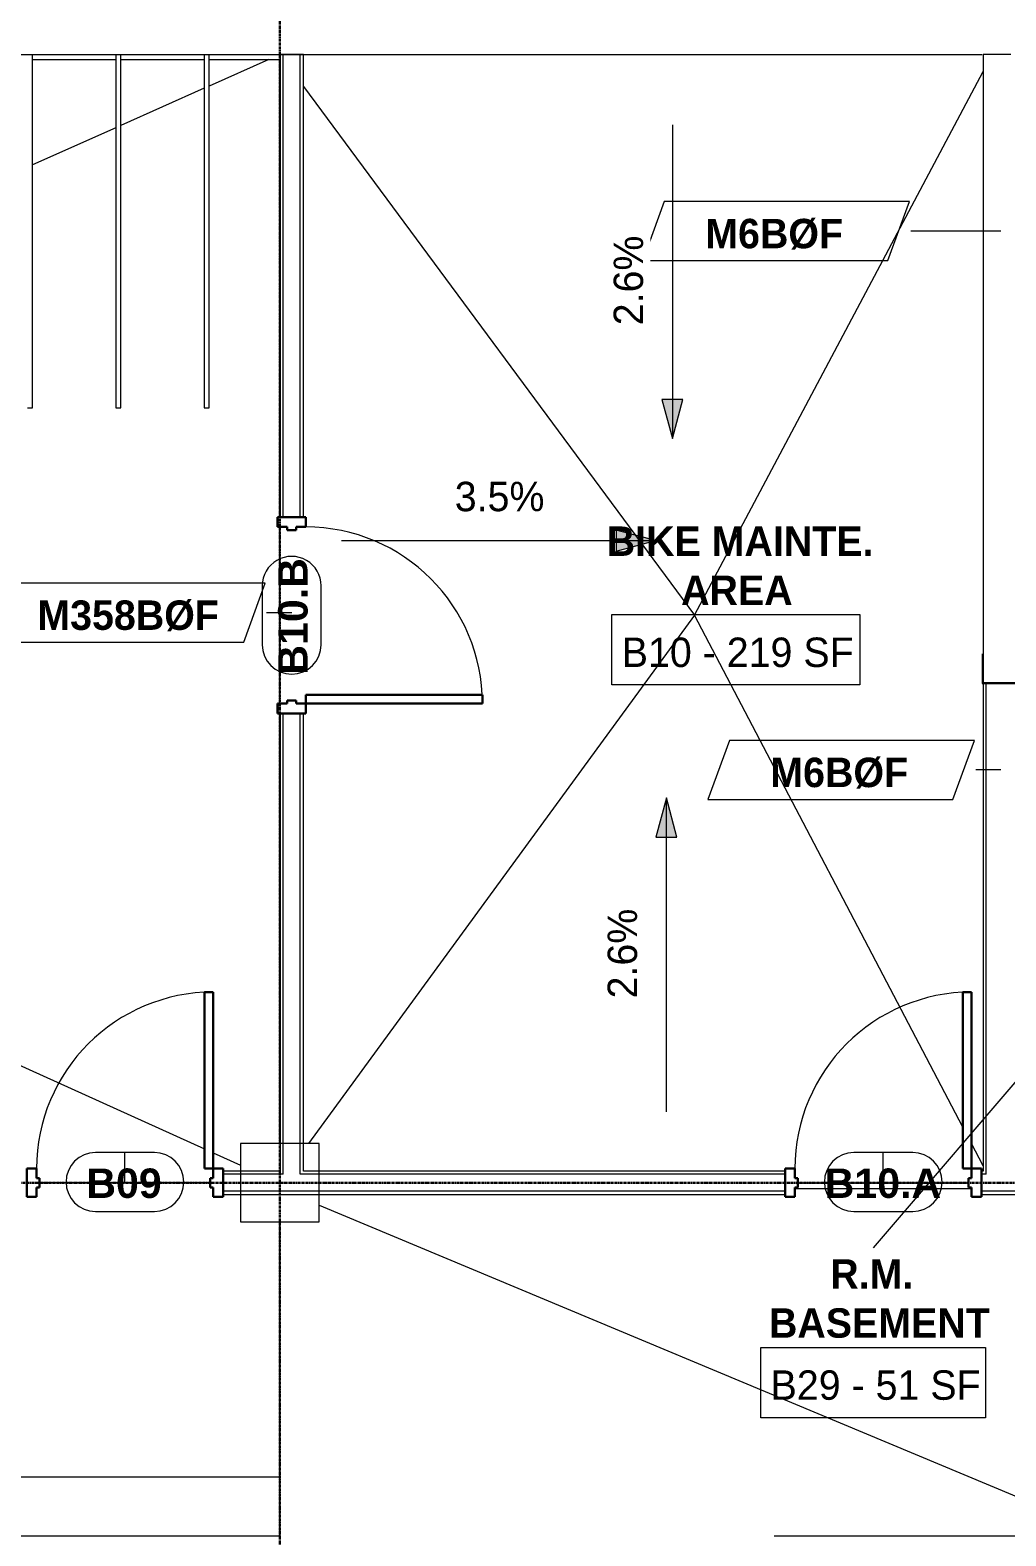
# Model space of a CAD drawing. Header units: inches. Extents: x -4110 to -1846, y 9754 to 12280.
# Drawn here: x -3205.2 to -3006.3, y 11775.2 to 12082.2 of the extents above; entities that cross this region are included whole.
import ezdxf

# ---------------------------------------------------------------- set-up
doc = ezdxf.new("R2010")
doc.units = ezdxf.units.IN
doc.header["$MEASUREMENT"] = 0
doc.linetypes.add('Grid Line 1_2_', pattern=[0.875, 0.5, -0.125, 0.125, -0.125])
for name, color, linetype, lineweight in [('0-1', 7, 'Continuous', 5), ('0-3', 8, 'Continuous', 9), ('A-AREA-IDEN', 2, 'Continuous', 9), ('A-DOOR-2', 250, 'Continuous', 9), ('A-DOOR-3', 8, 'Continuous', 9), ('A-DOOR-4', 31, 'Continuous', 30), ('A-DOOR-FRAM', 31, 'Continuous', 30), ('A-DOOR-IDEN', 31, 'Continuous', 9), ('A-FLOR-1', 8, 'Continuous', 9), ('A-FLOR-2', 250, 'Continuous', 9), ('A-GENM-1', 250, 'Continuous', 9), ('A-WALL', 113, 'Continuous', 18), ('A-WALL-IDEN', 211, 'Continuous', 9), ('G-ANNO-DIMS', 111, 'Continuous', 9), ('I-WALL-2', 2, 'Continuous', 9), ('S-COLS-1', 250, 'Continuous', 9), ('S-FNDN-1', 250, 'Continuous', 9), ('S-FNDN-2', 32, 'Continuous', 9), ('S-GRID-1', 1, 'Grid Line 1_2_', 30)]:
    doc.layers.add(name, color=color, linetype=linetype, lineweight=lineweight)
doc.styles.add('Arial_B', font='arialbd.ttf', dxfattribs={"height": 6})
doc.styles.add('Century Gothic', font='ufonts.com_century-gothic.ttf', dxfattribs={"height": 6})
doc.styles.add('Century Gothic_B', font='GOTHICB.TTF', dxfattribs={"height": 6})

# ---------------------------------------------------------------- blocks, each defined once
blk = doc.blocks.new('CTR - 1st Phase - Shell_rvt-1-ENLARGED FLOOR PLAN - BASEMENT')
at = {"layer": 'A-FLOR-1'}
for p, q in [((-3156.57, 12076.19), (-3168.71, 12070.77)), ((-3154.32, 11982.89), (-3154.32, 12076.19)), ((-3069.8, 11962.89), (-3010.95, 12073.77)), ((-3169.71, 12070.33), (-3186.71, 12062.75)), ((-3149.51, 12070.68), (-3069.8, 11962.89)), ((-3187.71, 12062.3), (-3204.71, 12054.72)), ((-3154.32, 11944.89), (-3154.32, 11980.89)), ((-3069.8, 11962.89), (-3148.48, 11855.19)), ((-3015.07, 11858.51), (-3069.8, 11962.89)), ((-3154.32, 11855.19), (-3154.32, 11942.89)), ((-3222.71, 11878.06), (-3169.64, 11854.1)), ((-3167.89, 11853.31), (-3162.32, 11850.8)), ((-3010.95, 11850.65), (-3013.32, 11855.18)), ((-3168.51, 11847.19), (-3203.26, 11847.19)), ((-3048.7, 11847.19), (-3013.95, 11847.19)), ((-3049.32, 11846), (-3013.32, 11846)), ((-3146.32, 11842.65), (-2985.07, 11775.19)), ((-3154.32, 11787.19), (-3154.32, 11839.19))]:
    blk.add_line(p, q, dxfattribs=at)
at = {"layer": 'A-FLOR-2'}
blk.add_line((-3017.11, 11775.19), (-2985.07, 11775.19), dxfattribs=at)
blk = doc.blocks.new('034100 - Precast Structural Concrete - Column - Corbels - 16_x16_-2331165-ENLARGED FLOOR PLAN - BASEMENT')
at = {"layer": 'S-COLS-1'}
for p, q in [((-8.91, 8.98), (-8.98, 8.98)), ((-8.98, 8.98), (-8.98, -7.02)), ((6.94, 8.98), (-8.91, 8.98)), ((7.02, 8.98), (6.94, 8.98)), ((7.02, -7.02), (7.02, 8.98)), ((-8.98, -7.02), (-8.91, -7.02)), ((-8.91, -7.02), (6.94, -7.02)), ((6.94, -7.02), (7.02, -7.02))]:
    blk.add_line(p, q, dxfattribs=at)
blk = doc.blocks.new('Floors 1 - Floors 1-1684033-ENLARGED FLOOR PLAN - BASEMENT')
at = {"layer": 'A-FLOR-2'}
blk.add_line((-3053.55, 11775.19), (-3017.11, 11775.19), dxfattribs=at)
blk = doc.blocks.new('CTR - 1st Phase - Structure_rvt-1-ENLARGED FLOOR PLAN - BASEMENT')
at = {"layer": 'S-FNDN-1'}
for p, q in [((-3819.32, 12077.19), (-3011.14, 12077.19)), ((-3011.14, 11955), (-3011.14, 11949)), ((-3011.14, 11949), (-2867.76, 11949)), ((-3154.32, 11787.19), (-3666.51, 11787.19)), ((-3154.32, 11775.19), (-3154.32, 11787.19)), ((-3755.32, 11775.19), (-3154.32, 11775.19))]:
    blk.add_line(p, q, dxfattribs=at)
at = {"layer": 'S-GRID-1'}
for p, q in [((-3154.32, 9772.61), (-3154.32, 12247.5)), ((-1846.46, 11847.19), (-4076.95, 11847.19))]:
    blk.add_line(p, q, dxfattribs=at)
at = {"layer": '0-3'}
for name, p in [('034100 - Precast Structural Concrete - Column - Corbels - 16_x16_-2331165-ENLARGED FLOOR PLAN - BASEMENT', (-3153.34, 11846.21)), ('Floors 1 - Floors 1-1684033-ENLARGED FLOOR PLAN - BASEMENT', (0, 0))]:
    blk.add_blockref(name, p, dxfattribs=at)
blk = doc.blocks.new('HOLLOW METAL - HM - METAL LEAF - 3-0 x 7-0-2191985-ENLARGED FLOOR PLAN - BASEMENT')
at = {"layer": 'A-DOOR-2'}
blk.add_arc((18, 3.125), 36, 90, 180, dxfattribs=at)
at = {"layer": 'A-DOOR-4'}
for p, q in [((18, 39.125), (16.25, 39.125)), ((16.25, 39.125), (16.25, 3.125)), ((18, 3.125), (18, 39.125)), ((16.25, 3.125), (18, 3.125))]:
    blk.add_line(p, q, dxfattribs=at)
at = {"layer": 'A-DOOR-FRAM'}
for p, q in [((-18, 3.125), (-20, 3.125)), ((-20, 3.125), (-20, -2.625)), ((-18, 1.1875), (-18, 3.125)), ((18, 3.125), (18, 1.1875)), ((20, 3.125), (18, 3.125)), ((20, -2.625), (20, 3.125)), ((-17.375, 1.1875), (-18, 1.1875)), ((-17.375, -0.6875), (-17.375, 1.1875)), ((18, 1.1875), (17.375, 1.1875)), ((17.375, 1.1875), (17.375, -0.6875)), ((-20, -2.625), (-18, -2.625)), ((-18, -2.625), (-18, -0.6875)), ((-18, -0.6875), (-17.375, -0.6875)), ((17.375, -0.6875), (18, -0.6875)), ((18, -0.6875), (18, -2.625)), ((18, -2.625), (20, -2.625))]:
    blk.add_line(p, q, dxfattribs=at)
blk = doc.blocks.new('Parking_Stall_Multiple - BIKE-2100173-ENLARGED FLOOR PLAN - BASEMENT')
at = {"layer": 'A-GENM-1'}
for p, q in [((1, 487), (1, 501.45)), ((72, 487), (0, 487)), ((0, 486), (72, 486)), ((72, 487), (1, 487)), ((1, 469), (1, 486)), ((1, 486), (72, 486)), ((72, 486), (72, 487)), ((72, 486), (72, 487)), ((72, 469), (0, 469)), ((0, 468), (72, 468)), ((72, 469), (1, 469)), ((1, 451), (1, 468)), ((1, 468), (72, 468)), ((72, 468), (72, 469)), ((72, 468), (72, 469)), ((72, 451), (0, 451)), ((72, 451), (1, 451)), ((72, 450), (72, 451)), ((72, 450), (72, 451))]:
    blk.add_line(p, q, dxfattribs=at)
blk = doc.blocks.new('Wall Tag - Arch Wall-633520-ENLARGED FLOOR PLAN - BASEMENT')
at = {"layer": 'A-WALL-IDEN'}
for p, q in [((-0.3561, 0.0937), (-0.4244, -0.0937)), ((0.4244, 0.0937), (-0.3561, 0.0937)), ((0.3561, -0.0937), (0.4244, 0.0937)), ((-0.4244, -0.0937), (0.3561, -0.0937))]:
    blk.add_line(p, q, dxfattribs=at)
blk = doc.blocks.new('Door Tag - Plans-594102-ENLARGED FLOOR PLAN - BASEMENT')
at = {"layer": 'A-DOOR-IDEN'}
for p, q in [((0.09375, 0.09375), (-0.09375, 0.09375)), ((-0.09375, -0.09375), (0.09375, -0.09375))]:
    blk.add_line(p, q, dxfattribs=at)
for centre, start, end in [((-0.09375, 0), 90, 270), ((0.09375, 0), 270, 90)]:
    blk.add_arc(centre, 0.09375, start, end, dxfattribs=at)

msp = doc.modelspace()

# ---------------------------------------------------------------- hatches: boundary and pattern name
at = {"layer": 'G-ANNO-DIMS'}
for points in [[(-3074.28, 11998.91), (-3072.14, 12006.91), (-3076.42, 12006.91)], [(-3077.76, 11978.12), (-3085.76, 11980.26), (-3085.76, 11975.97)], [(-3075.51, 11925.66), (-3077.65, 11917.66), (-3073.37, 11917.66)]]:
    msp.add_hatch(color=256, dxfattribs=at).paths.add_polyline_path(points, flags=0)

# ---------------------------------------------------------------- linework, layer by layer
at = {"layer": 'A-AREA-IDEN'}
msp.add_line((-2978.57, 11897.95), (-3033.36, 11833.92), dxfattribs=at)
at = {"layer": 'A-AREA-IDEN', "flags": 128}
for points in [[(-3086.62, 11963.01), (-3036.11, 11963.01), (-3036.11, 11948.68), (-3086.62, 11948.68)], [(-3056.28, 11813.61), (-3010.45, 11813.61), (-3010.45, 11799.28), (-3056.28, 11799.28)]]:
    msp.add_lwpolyline(points, close=True, dxfattribs=at)
at = {"layer": 'A-DOOR-IDEN'}
for p, q in [((-3185.89, 11847.19), (-3185.89, 11853.33)), ((-3031.32, 11847.19), (-3031.32, 11853.33))]:
    msp.add_line(p, q, dxfattribs=at)
at = {"layer": 'A-WALL'}
for p, q in [((-3153.64, 11982.89), (-3153.64, 12077.19)), ((-3150.14, 11982.89), (-3150.14, 12077.19)), ((-3010.32, 11848.94), (-3010.32, 11949.19)), ((-3153.64, 11848.94), (-3153.64, 11942.89)), ((-3150.14, 11848.94), (-3150.14, 11942.89)), ((-3153.64, 11848.94), (-3165.89, 11848.94)), ((-3051.32, 11848.94), (-3150.14, 11848.94)), ((-3010.32, 11848.94), (-3011.32, 11848.94)), ((-3051.32, 11845.44), (-3165.89, 11845.44)), ((-2926.57, 11845.44), (-3011.32, 11845.44))]:
    msp.add_line(p, q, dxfattribs=at)
at = {"layer": 'A-WALL-IDEN'}
for p, q in [((-3007.32, 12041.22), (-3025.7, 12041.22)), ((-3151.89, 11963.41), (-3157, 11963.41)), ((-3007.32, 11931.35), (-3012.44, 11931.35))]:
    msp.add_line(p, q, dxfattribs=at)
at = {"layer": 'G-ANNO-DIMS'}
for p, q in [((-3074.28, 12062.91), (-3074.28, 11998.91)), ((-3072.14, 12006.91), (-3076.42, 12006.91)), ((-3076.42, 12006.91), (-3074.28, 11998.91)), ((-3074.28, 11998.91), (-3072.14, 12006.91)), ((-3077.76, 11978.12), (-3085.76, 11980.26)), ((-3085.76, 11980.26), (-3085.76, 11975.97)), ((-3141.76, 11978.12), (-3077.76, 11978.12)), ((-3085.76, 11975.97), (-3077.76, 11978.12)), ((-3075.51, 11925.66), (-3077.65, 11917.66)), ((-3073.37, 11917.66), (-3075.51, 11925.66)), ((-3075.51, 11861.66), (-3075.51, 11925.66)), ((-3077.65, 11917.66), (-3073.37, 11917.66))]:
    msp.add_line(p, q, dxfattribs=at)
at = {"layer": 'I-WALL-2'}
for p, q in [((-3154.26, 12077.19), (-3154.26, 11982.89)), ((-3149.51, 12077.19), (-3154.26, 12077.19)), ((-3149.51, 11982.89), (-3149.51, 12077.19)), ((-3010.95, 11949.19), (-3010.95, 11849.56)), ((-3154.26, 11942.89), (-3154.26, 11849.56)), ((-3149.51, 11849.56), (-3149.51, 11942.89)), ((-3154.26, 11849.56), (-3165.89, 11849.56)), ((-3051.32, 11849.56), (-3149.51, 11849.56)), ((-3010.95, 11849.56), (-3011.32, 11849.56)), ((-3165.89, 11844.81), (-3051.32, 11844.81)), ((-3011.32, 11844.81), (-2925.95, 11844.81))]:
    msp.add_line(p, q, dxfattribs=at)
at = {"layer": 'S-FNDN-2'}
for p, q in [((-3005.32, 12077.19), (-3010.95, 12077.19)), ((-3010.95, 12077.19), (-3010.95, 11949.19)), ((-3010.95, 11949.19), (-2930.7, 11949.19))]:
    msp.add_line(p, q, dxfattribs=at)

# ---------------------------------------------------------------- block references
at = {"layer": '0-1'}
for name in ['CTR - 1st Phase - Structure_rvt-1-ENLARGED FLOOR PLAN - BASEMENT', 'CTR - 1st Phase - Shell_rvt-1-ENLARGED FLOOR PLAN - BASEMENT']:
    msp.add_blockref(name, (0, 0), dxfattribs=at)
at = {"layer": 'A-DOOR-3', "rotation": 270}
msp.add_blockref('HOLLOW METAL - HM - METAL LEAF - 3-0 x 7-0-2191985-ENLARGED FLOOR PLAN - BASEMENT', (-3152.14, 11962.89), dxfattribs=at)
at = {"layer": 'A-DOOR-3'}
for p in [(-3185.89, 11846.94), (-3031.32, 11846.94)]:
    msp.add_blockref('HOLLOW METAL - HM - METAL LEAF - 3-0 x 7-0-2191985-ENLARGED FLOOR PLAN - BASEMENT', p, dxfattribs=at)
at = {"layer": 'A-DOOR-IDEN', "xscale": 63.99999999999997, "yscale": 63.99999999999997, "zscale": 63.99999999999997, "rotation": 89.99999999999955}
msp.add_blockref('Door Tag - Plans-594102-ENLARGED FLOOR PLAN - BASEMENT', (-3151.89, 11962.89), dxfattribs=at)
at = {"layer": 'A-DOOR-IDEN', "xscale": 63.99999999999997, "yscale": 63.99999999999997, "zscale": 63.99999999999997}
for p in [(-3185.89, 11847.33), (-3031.32, 11847.33)]:
    msp.add_blockref('Door Tag - Plans-594102-ENLARGED FLOOR PLAN - BASEMENT', p, dxfattribs=at)
at = {"layer": 'A-GENM-1', "rotation": 269.9999999999967}
msp.add_blockref('Parking_Stall_Multiple - BIKE-2100173-ENLARGED FLOOR PLAN - BASEMENT', (-3655.71, 12077.19), dxfattribs=at)
at = {"layer": 'A-WALL-IDEN', "xscale": 63.99999999999997, "yscale": 63.99999999999997, "zscale": 63.99999999999997}
for p in [(-3053.16, 12041.22), (-3184.47, 11963.41), (-3039.9, 11931.35)]:
    msp.add_blockref('Wall Tag - Arch Wall-633520-ENLARGED FLOOR PLAN - BASEMENT', p, dxfattribs=at)

# ---------------------------------------------------------------- texts
at = {"layer": 'A-AREA-IDEN', "char_height": 6, "attachment_point": 1}
for s, insert, width, style in [('BIKE MAINTE.', (-3087.69, 11980.99), 63.63, 'Century Gothic_B'), ('AREA', (-3072.53, 11970.99), 26.866, 'Century Gothic_B'), ('B10 - 219 SF', (-3084.62, 11958.34), 56.156, 'Century Gothic'), ('R.M.', (-3042.12, 11831.59), 21.008, 'Century Gothic_B'), ('BASEMENT', (-3054.62, 11821.59), 51.308, 'Century Gothic_B'), ('B29 - 51 SF', (-3054.28, 11808.94), 50.5, 'Century Gothic')]:
    msp.add_mtext(s, dxfattribs=dict(at, insert=insert, width=width, style=style))
at = {"layer": 'A-DOOR-IDEN', "insert": (-3154.65, 11950.78), "char_height": 6, "width": 29.088, "attachment_point": 1, "rotation": 90, "style": 'Arial_B'}
msp.add_mtext('B10.B', dxfattribs=at)
at = {"layer": 'A-DOOR-IDEN', "char_height": 6, "attachment_point": 1, "style": 'Arial_B'}
for s, insert, width in [('B09', (-3193.75, 11850.09), 18.786), ('B10.A', (-3043.27, 11850.09), 28.684)]:
    msp.add_mtext(s, dxfattribs=dict(at, insert=insert, width=width))
at = {"layer": 'A-WALL-IDEN', "char_height": 6, "attachment_point": 1, "style": 'Century Gothic_B'}
for s, insert, width in [('M6BØF', (-3067.6, 12043.71), 34.744), ('M358BØF', (-3203.74, 11965.91), 46.46), ('M6BØF', (-3054.34, 11933.85), 34.744)]:
    msp.add_mtext(s, dxfattribs=dict(at, insert=insert, width=width))

# ---------------------------------------------------------------- next in the draw order: texts
at = {"layer": 'G-ANNO-DIMS', "char_height": 6, "width": 21.3504, "attachment_point": 1, "rotation": 90, "line_spacing_factor": 0.984502, "style": 'Century Gothic', "bg_fill": 3, "box_fill_scale": 1.25, "bg_fill_color": 256, "bg_fill_true_color": 13158600, "bg_fill_transparency": 0}
for insert in [(-3086.27, 12022.01), (-3087.5, 11884.77)]:
    msp.add_mtext('2.6%', dxfattribs=dict(at, insert=insert))
at = {"layer": 'G-ANNO-DIMS', "insert": (-3118.66, 11990.1), "char_height": 6, "width": 21.3504, "attachment_point": 1, "line_spacing_factor": 0.984502, "style": 'Century Gothic', "bg_fill": 3, "box_fill_scale": 1.25, "bg_fill_color": 256, "bg_fill_true_color": 13158600, "bg_fill_transparency": 0}
msp.add_mtext('3.5%', dxfattribs=at)

doc.saveas('drawing.dxf')
